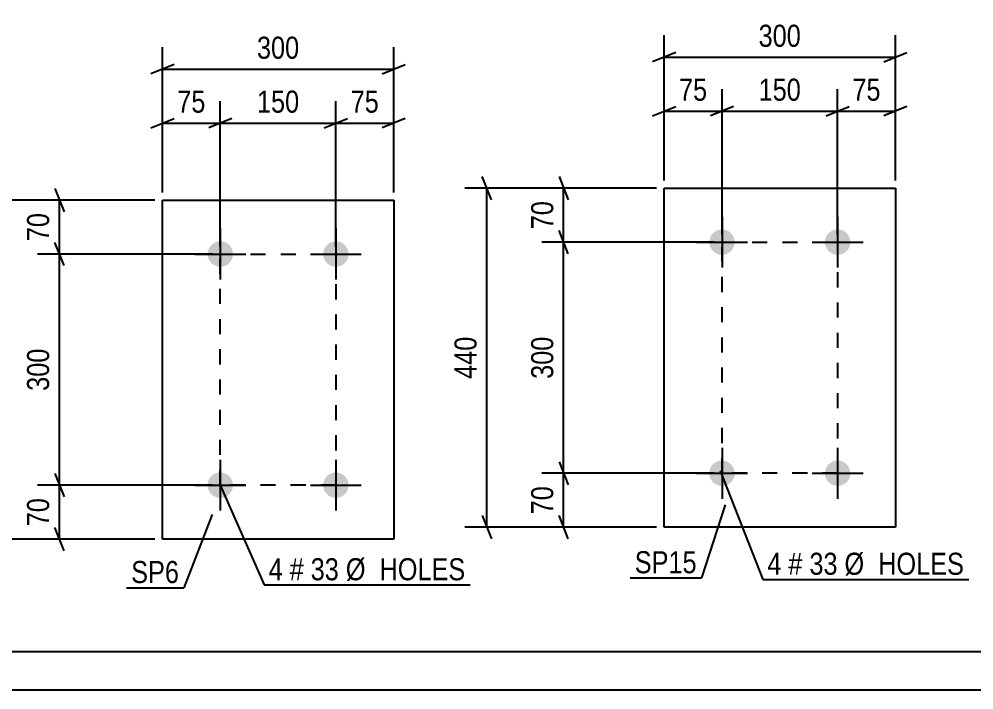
# Model space of a CAD drawing. Header units: millimetres. Extents: x 0 to 841, y 0 to 594.
# Drawn here: x 237.9 to 361.8, y 0 to 87.1 of the extents above; entities that cross this region are included whole.
import ezdxf

# ---------------------------------------------------------------- set-up
doc = ezdxf.new("R2010")
doc.units = ezdxf.units.MM
doc.linetypes.add('DXK_LINE_DOT2', pattern=[3.9198, 1.9599, -1.9599])
doc.styles.add('Arial Narrow', font='ARIALN.TTF', dxfattribs={"height": 0.2})

# ---------------------------------------------------------------- blocks, each defined once
blk = doc.blocks.new('Unknown-247104153-1133')
at = {"color": 5, "linetype": 'Continuous'}
for p, q in [((5, 5), (836, 5)), ((0, 0), (841, 0))]:
    blk.add_line(p, q, dxfattribs=at)
blk = doc.blocks.new('Part-247104153-27540 - 27539')
at = {"color": 2, "linetype": 'Continuous'}
for p, q in [((321.57, 21.12), (321.57, 65.12)), ((321.57, 65.12), (351.57, 65.12)), ((351.57, 65.12), (351.57, 21.12)), ((351.57, 21.12), (321.57, 21.12))]:
    blk.add_line(p, q, dxfattribs=at)
blk = doc.blocks.new('Bolt-247104153-27541 - 27539')
at = {"linetype": 'Continuous'}
for points in [[(329.07, 59.77, -1), (329.07, 56.47, -1)], [(344.07, 59.77, -1), (344.07, 56.47, -1)], [(329.07, 29.77, -1), (329.07, 26.47, -1)], [(344.07, 29.77, -1), (344.07, 26.47, -1)]]:
    blk.add_hatch(color=1, dxfattribs=at).paths.add_polyline_path(points)
at = {"color": 1, "linetype": 'Continuous'}
for p, q in [((329.07, 61.42), (329.07, 54.82)), ((344.07, 61.42), (344.07, 54.82)), ((325.77, 58.12), (332.37, 58.12)), ((340.77, 58.12), (347.37, 58.12)), ((329.07, 31.42), (329.07, 24.82)), ((344.07, 31.42), (344.07, 24.82)), ((325.77, 28.12), (332.37, 28.12)), ((340.77, 28.12), (347.37, 28.12))]:
    blk.add_line(p, q, dxfattribs=at)
blk = doc.blocks.new('Bolt-247104153-27523 - 27521')
at = {"linetype": 'Continuous'}
for points in [[(263.97, 58.22, -1), (263.97, 54.92, -1)], [(278.97, 58.22, -1), (278.97, 54.92, -1)], [(263.97, 28.22, -1), (263.97, 24.92, -1)], [(278.97, 28.22, -1), (278.97, 24.92, -1)]]:
    blk.add_hatch(color=1, dxfattribs=at).paths.add_polyline_path(points)
at = {"color": 1, "linetype": 'Continuous'}
for p, q in [((263.97, 59.87), (263.97, 53.27)), ((278.97, 59.87), (278.97, 53.27)), ((260.67, 56.57), (267.27, 56.57)), ((275.67, 56.57), (282.27, 56.57)), ((263.97, 29.87), (263.97, 23.27)), ((278.97, 29.87), (278.97, 23.27)), ((260.67, 26.57), (267.27, 26.57)), ((275.67, 26.57), (282.27, 26.57))]:
    blk.add_line(p, q, dxfattribs=at)
blk = doc.blocks.new('Part-247104153-27522 - 27521')
at = {"color": 2, "linetype": 'Continuous'}
for p, q in [((256.47, 19.57), (256.47, 63.57)), ((256.47, 63.57), (286.47, 63.57)), ((286.47, 63.57), (286.47, 19.57)), ((286.47, 19.57), (256.47, 19.57))]:
    blk.add_line(p, q, dxfattribs=at)
blk = doc.blocks.new('Rectangle-247104153-31636 - 27539')
at = {"color": 1, "linetype": 'DXK_LINE_DOT2'}
blk.add_lwpolyline([(329.07, 58.12), (344.07, 58.12), (344.07, 28.12), (329.07, 28.12), (329.07, 58.12)], close=True, dxfattribs=at)
blk = doc.blocks.new('Rectangle-247104153-31609 - 27521')
at = {"color": 1, "linetype": 'DXK_LINE_DOT2'}
blk.add_lwpolyline([(263.97, 56.57), (278.97, 56.57), (278.97, 26.57), (263.97, 26.57), (263.97, 56.57)], close=True, dxfattribs=at)
blk = doc.blocks.new('StraightDimension-247104153-28063 - 27539')
at = {"color": 7, "linetype": 'Continuous'}
for p, q in [((307.92, 66.62), (309.12, 63.62)), ((320.57, 65.12), (305.67, 65.12)), ((308.52, 58.12), (308.52, 65.12)), ((309.12, 56.62), (307.92, 59.62)), ((328.07, 58.12), (305.67, 58.12))]:
    blk.add_line(p, q, dxfattribs=at)
at = {"color": 0}
blk.add_wipeout([(307.77, 64.04), (303.57, 64.04), (303.57, 59.19), (307.77, 59.19)], dxfattribs=at)
at = {"color": 3, "style": 'Arial Narrow'}
blk.add_text('70', height=2.863, rotation=90.0002, dxfattribs=at).set_placement((307.17, 59.79))
blk = doc.blocks.new('StraightDimension-247104153-28065 - 27539')
at = {"color": 7, "linetype": 'Continuous'}
for p, q in [((307.92, 29.62), (309.12, 26.62)), ((328.07, 28.12), (305.67, 28.12)), ((308.52, 21.12), (308.52, 28.12)), ((309.12, 19.62), (307.92, 22.62)), ((320.57, 21.12), (305.67, 21.12))]:
    blk.add_line(p, q, dxfattribs=at)
at = {"color": 0}
blk.add_wipeout([(307.77, 27.04), (303.57, 27.04), (303.57, 22.19), (307.77, 22.19)], dxfattribs=at)
at = {"color": 3, "style": 'Arial Narrow'}
blk.add_text('70', height=2.863, rotation=90.0002, dxfattribs=at).set_placement((307.17, 22.79))
blk = doc.blocks.new('StraightDimension-247104153-28064 - 27539')
at = {"color": 7, "linetype": 'Continuous'}
for p, q in [((309.12, 56.62), (307.92, 59.62)), ((328.07, 58.12), (305.67, 58.12)), ((308.52, 28.12), (308.52, 58.12)), ((307.92, 29.62), (309.12, 26.62)), ((328.07, 28.12), (305.67, 28.12))]:
    blk.add_line(p, q, dxfattribs=at)
at = {"color": 0}
blk.add_wipeout([(307.77, 46.46), (303.57, 46.46), (303.57, 39.77), (307.77, 39.77)], dxfattribs=at)
at = {"color": 3, "style": 'Arial Narrow'}
blk.add_text('300', height=2.863, rotation=90.0002, dxfattribs=at).set_placement((307.17, 40.37))
blk = doc.blocks.new('StraightDimension-247104153-28075 - 27539')
at = {"color": 7, "linetype": 'Continuous'}
for p, q in [((299.17, 63.62), (297.97, 66.62)), ((320.57, 65.12), (295.72, 65.12)), ((298.57, 21.12), (298.57, 65.12)), ((297.97, 22.62), (299.17, 19.62)), ((320.57, 21.12), (295.72, 21.12))]:
    blk.add_line(p, q, dxfattribs=at)
at = {"color": 0}
blk.add_wipeout([(297.82, 46.46), (293.62, 46.46), (293.62, 39.77), (297.82, 39.77)], dxfattribs=at)
at = {"color": 3, "style": 'Arial Narrow'}
blk.add_text('440', height=2.863, rotation=90.0002, dxfattribs=at).set_placement((297.22, 40.37))
blk = doc.blocks.new('StraightDimension-247104153-28079 - 27539')
at = {"color": 7, "linetype": 'Continuous'}
for p, q in [((344.07, 59.12), (344.07, 77.97)), ((351.57, 66.12), (351.57, 77.97)), ((342.57, 74.52), (345.57, 75.72)), ((353.07, 75.72), (350.07, 74.52)), ((344.07, 75.12), (351.57, 75.12))]:
    blk.add_line(p, q, dxfattribs=at)
at = {"color": 0}
blk.add_wipeout([(350.24, 75.87), (350.24, 80.07), (345.39, 80.07), (345.39, 75.87)], dxfattribs=at)
at = {"color": 3, "style": 'Arial Narrow'}
blk.add_text('75', height=2.863, dxfattribs=at).set_placement((345.99, 76.47))
blk = doc.blocks.new('StraightDimension-247104153-28080 - 27539')
at = {"color": 7, "linetype": 'Continuous'}
for p, q in [((329.07, 59.12), (329.07, 77.97)), ((344.07, 59.12), (344.07, 77.97)), ((330.57, 75.72), (327.57, 74.52)), ((342.57, 74.52), (345.57, 75.72)), ((329.07, 75.12), (344.07, 75.12))]:
    blk.add_line(p, q, dxfattribs=at)
at = {"color": 0}
blk.add_wipeout([(339.91, 75.87), (339.91, 80.07), (333.22, 80.07), (333.22, 75.87)], dxfattribs=at)
at = {"color": 3, "style": 'Arial Narrow'}
blk.add_text('150', height=2.863, dxfattribs=at).set_placement((333.82, 76.47))
blk = doc.blocks.new('StraightDimension-247104153-28081 - 27539')
at = {"color": 7, "linetype": 'Continuous'}
for p, q in [((321.57, 66.12), (321.57, 77.97)), ((329.07, 59.12), (329.07, 77.97)), ((320.07, 74.52), (323.07, 75.72)), ((330.57, 75.72), (327.57, 74.52)), ((321.57, 75.12), (329.07, 75.12))]:
    blk.add_line(p, q, dxfattribs=at)
at = {"color": 0}
blk.add_wipeout([(327.74, 75.87), (327.74, 80.07), (322.89, 80.07), (322.89, 75.87)], dxfattribs=at)
at = {"color": 3, "style": 'Arial Narrow'}
blk.add_text('75', height=2.863, dxfattribs=at).set_placement((323.49, 76.47))
blk = doc.blocks.new('StraightDimension-247104153-28091 - 27539')
at = {"color": 7, "linetype": 'Continuous'}
for p, q in [((321.57, 66.12), (321.57, 84.97)), ((351.57, 66.12), (351.57, 84.97)), ((323.07, 82.72), (320.07, 81.52)), ((321.57, 82.12), (351.57, 82.12)), ((350.07, 81.52), (353.07, 82.72))]:
    blk.add_line(p, q, dxfattribs=at)
at = {"color": 0}
blk.add_wipeout([(339.91, 82.87), (339.91, 87.07), (333.22, 87.07), (333.22, 82.87)], dxfattribs=at)
at = {"color": 3, "style": 'Arial Narrow'}
blk.add_text('300', height=2.863, dxfattribs=at).set_placement((333.82, 83.47))
blk = doc.blocks.new('StraightDimension-247104153-28025 - 27521')
at = {"color": 7, "linetype": 'Continuous'}
for p, q in [((242.51, 28.07), (243.71, 25.07)), ((262.97, 26.57), (240.26, 26.57)), ((243.11, 19.57), (243.11, 26.57)), ((243.71, 18.07), (242.51, 21.07)), ((255.47, 19.57), (240.26, 19.57))]:
    blk.add_line(p, q, dxfattribs=at)
at = {"color": 0}
blk.add_wipeout([(242.36, 25.49), (238.16, 25.49), (238.16, 20.64), (242.36, 20.64)], dxfattribs=at)
at = {"color": 3, "style": 'Arial Narrow'}
blk.add_text('70', height=2.863, rotation=90.0002, dxfattribs=at).set_placement((241.76, 21.24))
blk = doc.blocks.new('StraightDimension-247104153-28024 - 27521')
at = {"color": 7, "linetype": 'Continuous'}
for p, q in [((243.71, 55.07), (242.51, 58.07)), ((262.97, 56.57), (240.26, 56.57)), ((243.11, 26.57), (243.11, 56.57)), ((242.51, 28.07), (243.71, 25.07)), ((262.97, 26.57), (240.26, 26.57))]:
    blk.add_line(p, q, dxfattribs=at)
at = {"color": 0}
blk.add_wipeout([(242.36, 44.91), (238.16, 44.91), (238.16, 38.22), (242.36, 38.22)], dxfattribs=at)
at = {"color": 3, "style": 'Arial Narrow'}
blk.add_text('300', height=2.863, rotation=90.0002, dxfattribs=at).set_placement((241.76, 38.82))
blk = doc.blocks.new('StraightDimension-247104153-28051 - 27521')
at = {"color": 7, "linetype": 'Continuous'}
for p, q in [((256.47, 64.57), (256.47, 83.42)), ((286.47, 64.57), (286.47, 83.42)), ((257.97, 81.17), (254.97, 79.97)), ((256.47, 80.57), (286.47, 80.57)), ((284.97, 79.97), (287.97, 81.17))]:
    blk.add_line(p, q, dxfattribs=at)
at = {"color": 0}
blk.add_wipeout([(274.81, 81.32), (274.81, 85.52), (268.13, 85.52), (268.13, 81.32)], dxfattribs=at)
at = {"color": 3, "style": 'Arial Narrow'}
blk.add_text('300', height=2.863, dxfattribs=at).set_placement((268.73, 81.92))
blk = doc.blocks.new('StraightDimension-247104153-28023 - 27521')
at = {"color": 7, "linetype": 'Continuous'}
for p, q in [((242.51, 65.07), (243.71, 62.07)), ((255.47, 63.57), (240.26, 63.57)), ((243.11, 56.57), (243.11, 63.57)), ((243.71, 55.07), (242.51, 58.07)), ((262.97, 56.57), (240.26, 56.57))]:
    blk.add_line(p, q, dxfattribs=at)
at = {"color": 0}
blk.add_wipeout([(242.36, 62.49), (238.16, 62.49), (238.16, 57.64), (242.36, 57.64)], dxfattribs=at)
at = {"color": 3, "style": 'Arial Narrow'}
blk.add_text('70', height=2.863, rotation=90.0002, dxfattribs=at).set_placement((241.76, 58.24))
blk = doc.blocks.new('StraightDimension-247104153-28035 - 27521')
at = {"color": 7, "linetype": 'Continuous'}
for p, q in [((234.8, 62.07), (233.6, 65.07)), ((255.47, 63.57), (231.35, 63.57)), ((234.2, 19.57), (234.2, 63.57)), ((233.6, 21.07), (234.8, 18.07)), ((255.47, 19.57), (231.35, 19.57))]:
    blk.add_line(p, q, dxfattribs=at)
at = {"color": 0}
blk.add_wipeout([(233.45, 44.91), (229.25, 44.91), (229.25, 38.22), (233.45, 38.22)], dxfattribs=at)
at = {"color": 3, "style": 'Arial Narrow'}
blk.add_text('440', height=2.863, rotation=90.0002, dxfattribs=at).set_placement((232.85, 38.82))
blk = doc.blocks.new('StraightDimension-247104153-28039 - 27521')
at = {"color": 7, "linetype": 'Continuous'}
for p, q in [((278.97, 57.57), (278.97, 76.42)), ((286.47, 64.57), (286.47, 76.42)), ((277.47, 72.97), (280.47, 74.17)), ((278.97, 73.57), (286.47, 73.57)), ((287.97, 74.17), (284.97, 72.97))]:
    blk.add_line(p, q, dxfattribs=at)
at = {"color": 0}
blk.add_wipeout([(285.15, 74.32), (285.15, 78.52), (280.29, 78.52), (280.29, 74.32)], dxfattribs=at)
at = {"color": 3, "style": 'Arial Narrow'}
blk.add_text('75', height=2.863, dxfattribs=at).set_placement((280.89, 74.92))
blk = doc.blocks.new('StraightDimension-247104153-28040 - 27521')
at = {"color": 7, "linetype": 'Continuous'}
for p, q in [((263.97, 57.57), (263.97, 76.42)), ((278.97, 57.57), (278.97, 76.42)), ((265.47, 74.17), (262.47, 72.97)), ((263.97, 73.57), (278.97, 73.57)), ((277.47, 72.97), (280.47, 74.17))]:
    blk.add_line(p, q, dxfattribs=at)
at = {"color": 0}
blk.add_wipeout([(274.81, 74.32), (274.81, 78.52), (268.13, 78.52), (268.13, 74.32)], dxfattribs=at)
at = {"color": 3, "style": 'Arial Narrow'}
blk.add_text('150', height=2.863, dxfattribs=at).set_placement((268.73, 74.92))
blk = doc.blocks.new('StraightDimension-247104153-28041 - 27521')
at = {"color": 7, "linetype": 'Continuous'}
for p, q in [((256.47, 64.57), (256.47, 76.42)), ((263.97, 57.57), (263.97, 76.42)), ((254.97, 72.97), (257.97, 74.17)), ((256.47, 73.57), (263.97, 73.57)), ((265.47, 74.17), (262.47, 72.97))]:
    blk.add_line(p, q, dxfattribs=at)
at = {"color": 0}
blk.add_wipeout([(262.65, 74.32), (262.65, 78.52), (257.79, 78.52), (257.79, 74.32)], dxfattribs=at)
at = {"color": 3, "style": 'Arial Narrow'}
blk.add_text('75', height=2.863, dxfattribs=at).set_placement((258.39, 74.92))
blk = doc.blocks.new('Mark-247104153-28328 - 27539')
at = {"color": 0}
blk.add_wipeout([(325.79, 15.14), (325.79, 18.14), (317.75, 18.14), (317.75, 15.14)], dxfattribs=at)
blk.add_wipeout([(325.79, 15.14), (325.79, 18.14), (317.75, 18.14), (317.75, 15.14)], dxfattribs=at)
at = {"color": 30, "linetype": 'Continuous'}
for p in [(329.5, 24), (317.15, 14.54)]:
    blk.add_line(p, (326.39, 14.54), dxfattribs=at)
at = {"color": 3, "style": 'Arial Narrow'}
blk.add_text('SP15', height=2.863, dxfattribs=at).set_placement((317.75, 15.14))
blk = doc.blocks.new('Mark-247104153-28331 - 27539')
at = {"color": 0}
for points in [[(336.78, 14.94), (336.78, 17.94), (334.95, 17.94), (334.95, 14.94)], [(339.51, 14.94), (339.51, 17.94), (337.68, 17.94), (337.68, 14.94)], [(344.06, 14.94), (344.06, 17.94), (340.41, 17.94), (340.41, 14.94)], [(360.49, 14.94), (360.49, 17.94), (344.96, 17.94), (344.96, 14.94)]]:
    blk.add_wipeout(points, dxfattribs=at)
for points in [[(336.78, 14.94), (336.78, 17.94), (334.95, 17.94), (334.95, 14.94)], [(339.51, 14.94), (339.51, 17.94), (337.68, 17.94), (337.68, 14.94)], [(344.06, 14.94), (344.06, 17.94), (340.41, 17.94), (340.41, 14.94)], [(360.49, 14.94), (360.49, 17.94), (344.96, 17.94), (344.96, 14.94)]]:
    blk.add_wipeout(points, dxfattribs=at)
at = {"color": 7, "linetype": 'Continuous'}
for p, q in [((328.83, 28.44), (334.35, 14.34)), ((334.35, 14.34), (361.09, 14.34))]:
    blk.add_line(p, q, dxfattribs=at)
at = {"color": 3, "style": 'Arial Narrow'}
for s, height, p in [('4', 2.86, (334.95, 14.94)), ('#', 2.86, (337.68, 14.94)), ('33', 2.863, (340.41, 14.94)), ('Ø  HOLES', 2.863, (344.96, 14.94))]:
    blk.add_text(s, height=height, dxfattribs=at).set_placement(p)
blk = doc.blocks.new('Mark-247104153-28321 - 27521')
at = {"color": 0}
blk.add_wipeout([(258.63, 13.87), (258.63, 16.87), (252.41, 16.87), (252.41, 13.87)], dxfattribs=at)
blk.add_wipeout([(258.63, 13.87), (258.63, 16.87), (252.41, 16.87), (252.41, 13.87)], dxfattribs=at)
at = {"color": 30, "linetype": 'Continuous'}
for p in [(262.9, 22.75), (251.81, 13.27)]:
    blk.add_line(p, (259.23, 13.27), dxfattribs=at)
at = {"color": 3, "style": 'Arial Narrow'}
blk.add_text('SP6', height=2.863, dxfattribs=at).set_placement((252.41, 13.87))
blk = doc.blocks.new('Mark-247104153-28324 - 27521')
at = {"color": 0}
for points in [[(272.08, 14.23), (272.08, 17.23), (270.25, 17.23), (270.25, 14.23)], [(274.8, 14.23), (274.8, 17.23), (272.98, 17.23), (272.98, 14.23)], [(279.36, 14.23), (279.36, 17.23), (275.7, 17.23), (275.7, 14.23)], [(295.79, 14.23), (295.79, 17.23), (280.26, 17.23), (280.26, 14.23)]]:
    blk.add_wipeout(points, dxfattribs=at)
for points in [[(272.08, 14.23), (272.08, 17.23), (270.25, 17.23), (270.25, 14.23)], [(274.8, 14.23), (274.8, 17.23), (272.98, 17.23), (272.98, 14.23)], [(279.36, 14.23), (279.36, 17.23), (275.7, 17.23), (275.7, 14.23)], [(295.79, 14.23), (295.79, 17.23), (280.26, 17.23), (280.26, 14.23)]]:
    blk.add_wipeout(points, dxfattribs=at)
at = {"color": 7, "linetype": 'Continuous'}
for p, q in [((263.97, 26.57), (269.65, 13.63)), ((269.65, 13.63), (296.39, 13.63))]:
    blk.add_line(p, q, dxfattribs=at)
at = {"color": 3, "style": 'Arial Narrow'}
for s, height, p in [('4', 2.86, (270.25, 14.23)), ('#', 2.86, (272.98, 14.23)), ('33', 2.863, (275.7, 14.23)), ('Ø  HOLES', 2.863, (280.26, 14.23))]:
    blk.add_text(s, height=height, dxfattribs=at).set_placement(p)

msp = doc.modelspace()

# ---------------------------------------------------------------- block references
for name in ['Unknown-247104153-1133', 'Part-247104153-27540 - 27539', 'Part-247104153-27522 - 27521', 'Bolt-247104153-27541 - 27539', 'Bolt-247104153-27523 - 27521', 'Rectangle-247104153-31636 - 27539', 'Rectangle-247104153-31609 - 27521']:
    msp.add_blockref(name, (0, 0))

# ---------------------------------------------------------------- next in the draw order: block references
for name in ['StraightDimension-247104153-28051 - 27521', 'StraightDimension-247104153-28079 - 27539', 'StraightDimension-247104153-28063 - 27539', 'StraightDimension-247104153-28065 - 27539', 'StraightDimension-247104153-28025 - 27521']:
    msp.add_blockref(name, (0, 0))

# ---------------------------------------------------------------- next in the draw order: block references
for name in ['StraightDimension-247104153-28039 - 27521', 'StraightDimension-247104153-28064 - 27539', 'StraightDimension-247104153-28024 - 27521']:
    msp.add_blockref(name, (0, 0))

# ---------------------------------------------------------------- next in the draw order: block references
for name in ['StraightDimension-247104153-28080 - 27539', 'StraightDimension-247104153-28075 - 27539', 'StraightDimension-247104153-28023 - 27521']:
    msp.add_blockref(name, (0, 0))

# ---------------------------------------------------------------- next in the draw order: block references
for name in ['StraightDimension-247104153-28081 - 27539', 'StraightDimension-247104153-28040 - 27521', 'StraightDimension-247104153-28035 - 27521', 'Mark-247104153-28324 - 27521', 'Mark-247104153-28328 - 27539']:
    msp.add_blockref(name, (0, 0))

# ---------------------------------------------------------------- next in the draw order: block references
for name in ['StraightDimension-247104153-28091 - 27539', 'StraightDimension-247104153-28041 - 27521', 'Mark-247104153-28331 - 27539', 'Mark-247104153-28321 - 27521']:
    msp.add_blockref(name, (0, 0))

doc.saveas('drawing.dxf')
